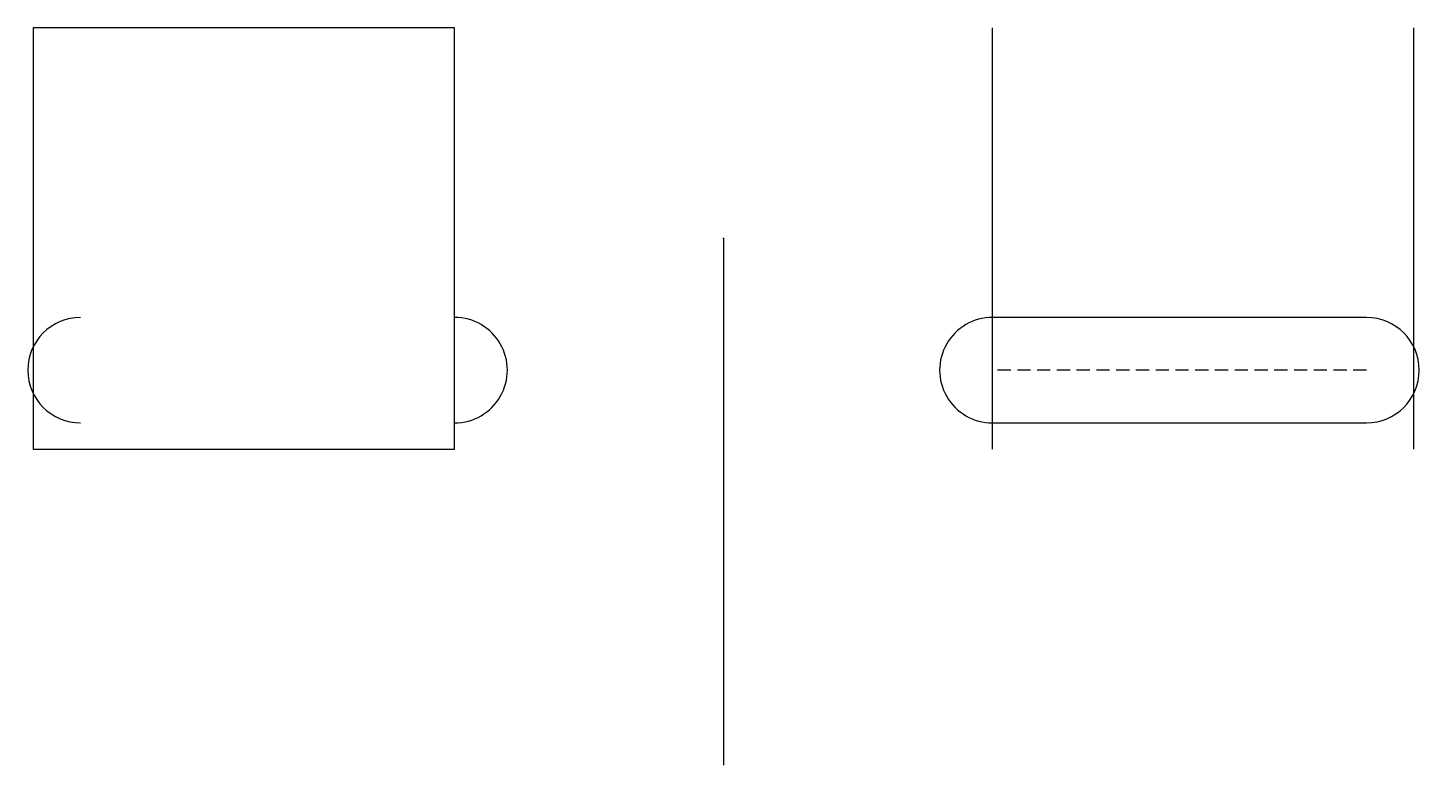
# Model space of a CAD drawing. Header units: millimetres. Extents: x -26.4 to 26.4, y -20 to 8.
import ezdxf

# ---------------------------------------------------------------- set-up
doc = ezdxf.new("R2010")
doc.units = ezdxf.units.MM
doc.linetypes.add('DASHED', pattern=[0.75, 0.5, -0.25])
doc.layers.get('0').update_dxf_attribs({"linetype": 'CONTINUOUS'})

msp = doc.modelspace()

# ---------------------------------------------------------------- linework, layer by layer
for p, q in [((10.203, -8), (10.203, 8)), ((26.203, -8), (26.203, 8)), ((0, 0), (0, -20))]:
    msp.add_line(p, q)
at = {"linetype": 'DASHED'}
msp.add_line((24.403, -5), (10.203, -5), dxfattribs=at)
msp.add_lwpolyline([(-26.203, -8), (-10.203, -8), (-10.203, 8), (-26.203, 8)], close=True)
msp.add_lwpolyline([(24.403, -3), (10.203, -3, 1.000002), (10.203, -7), (24.403, -7, 1)], format="xyb", close=True)
for centre, start, end in [((-24.403, -5), 90, 270), ((-10.203, -5), -90.0002, 90)]:
    msp.add_arc(centre, 2, start, end)
msp.add_point((0, 0))

doc.saveas('drawing.dxf')
